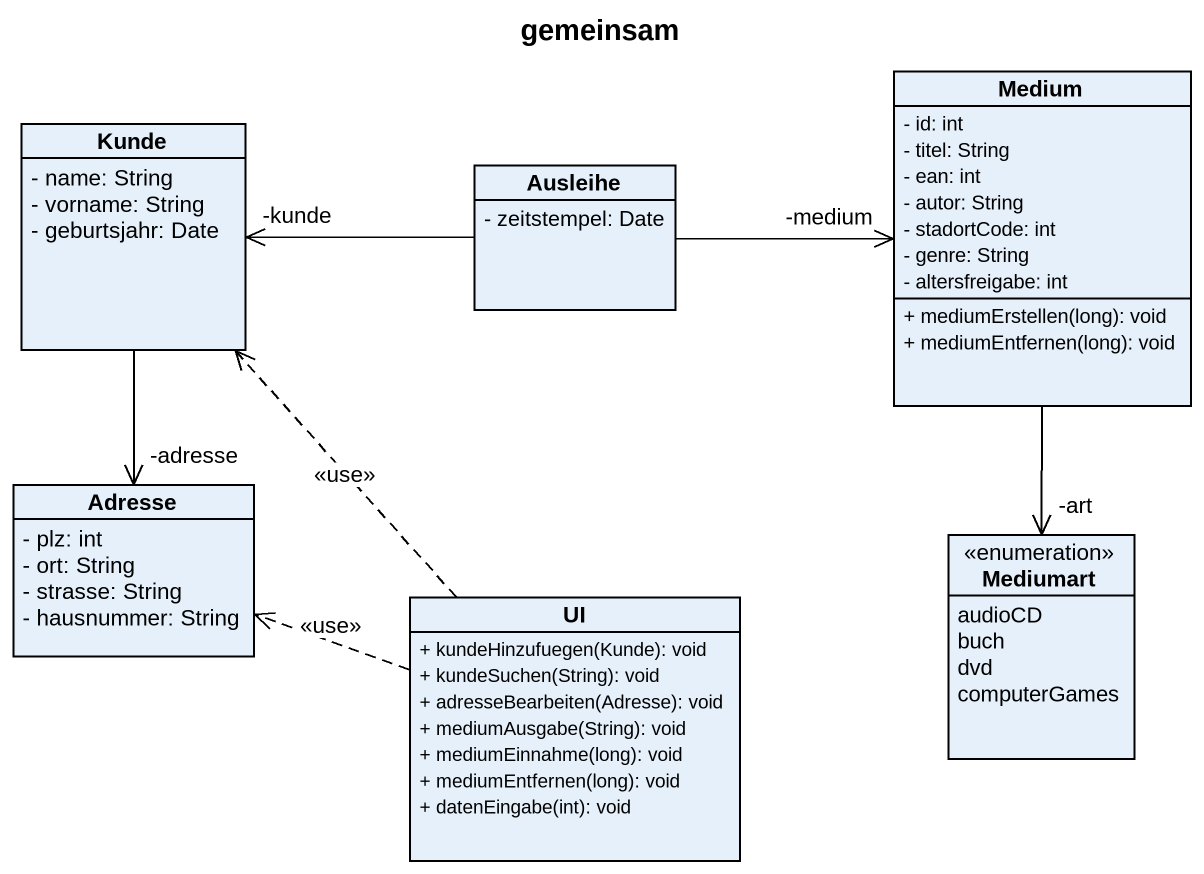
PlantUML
@startuml
title gemeinsam
hide circle
hide empty members
skinparam classAttributeIconSize 0
class Medium {
  - id: int
  - titel: String
  - ean: int
  - autor: String
  - stadortCode: int
  - genre: String
  - altersfreigabe: int
  + mediumErstellen(long): void
  + mediumEntfernen(long): void
}
class Kunde {
  - name: String
  - vorname: String
  - geburtsjahr: Date
}
class Ausleihe {
  - zeitstempel: Date
}
class Adresse {
  - plz: int
  - ort: String
  - strasse: String
  - hausnummer: String
}
enum Mediumart {
  audioCD
  buch
  dvd
  computerGames
}
class UI {
  + kundeHinzufuegen(Kunde): void
  + kundeSuchen(String): void
  + adresseBearbeiten(Adresse): void
  + mediumAusgabe(String): void
  + mediumEinnahme(long): void
  + mediumEntfernen(long): void
  + datenEingabe(int): void
}
Kunde --> "-adresse" Adresse
Ausleihe -right-> "-medium" Medium
Ausleihe -left-> "-kunde" Kunde
Mediumart "-art" <-up- Medium
UI .up.> Kunde : <<use>>
UI .left.> Adresse : <<use>>
@enduml
